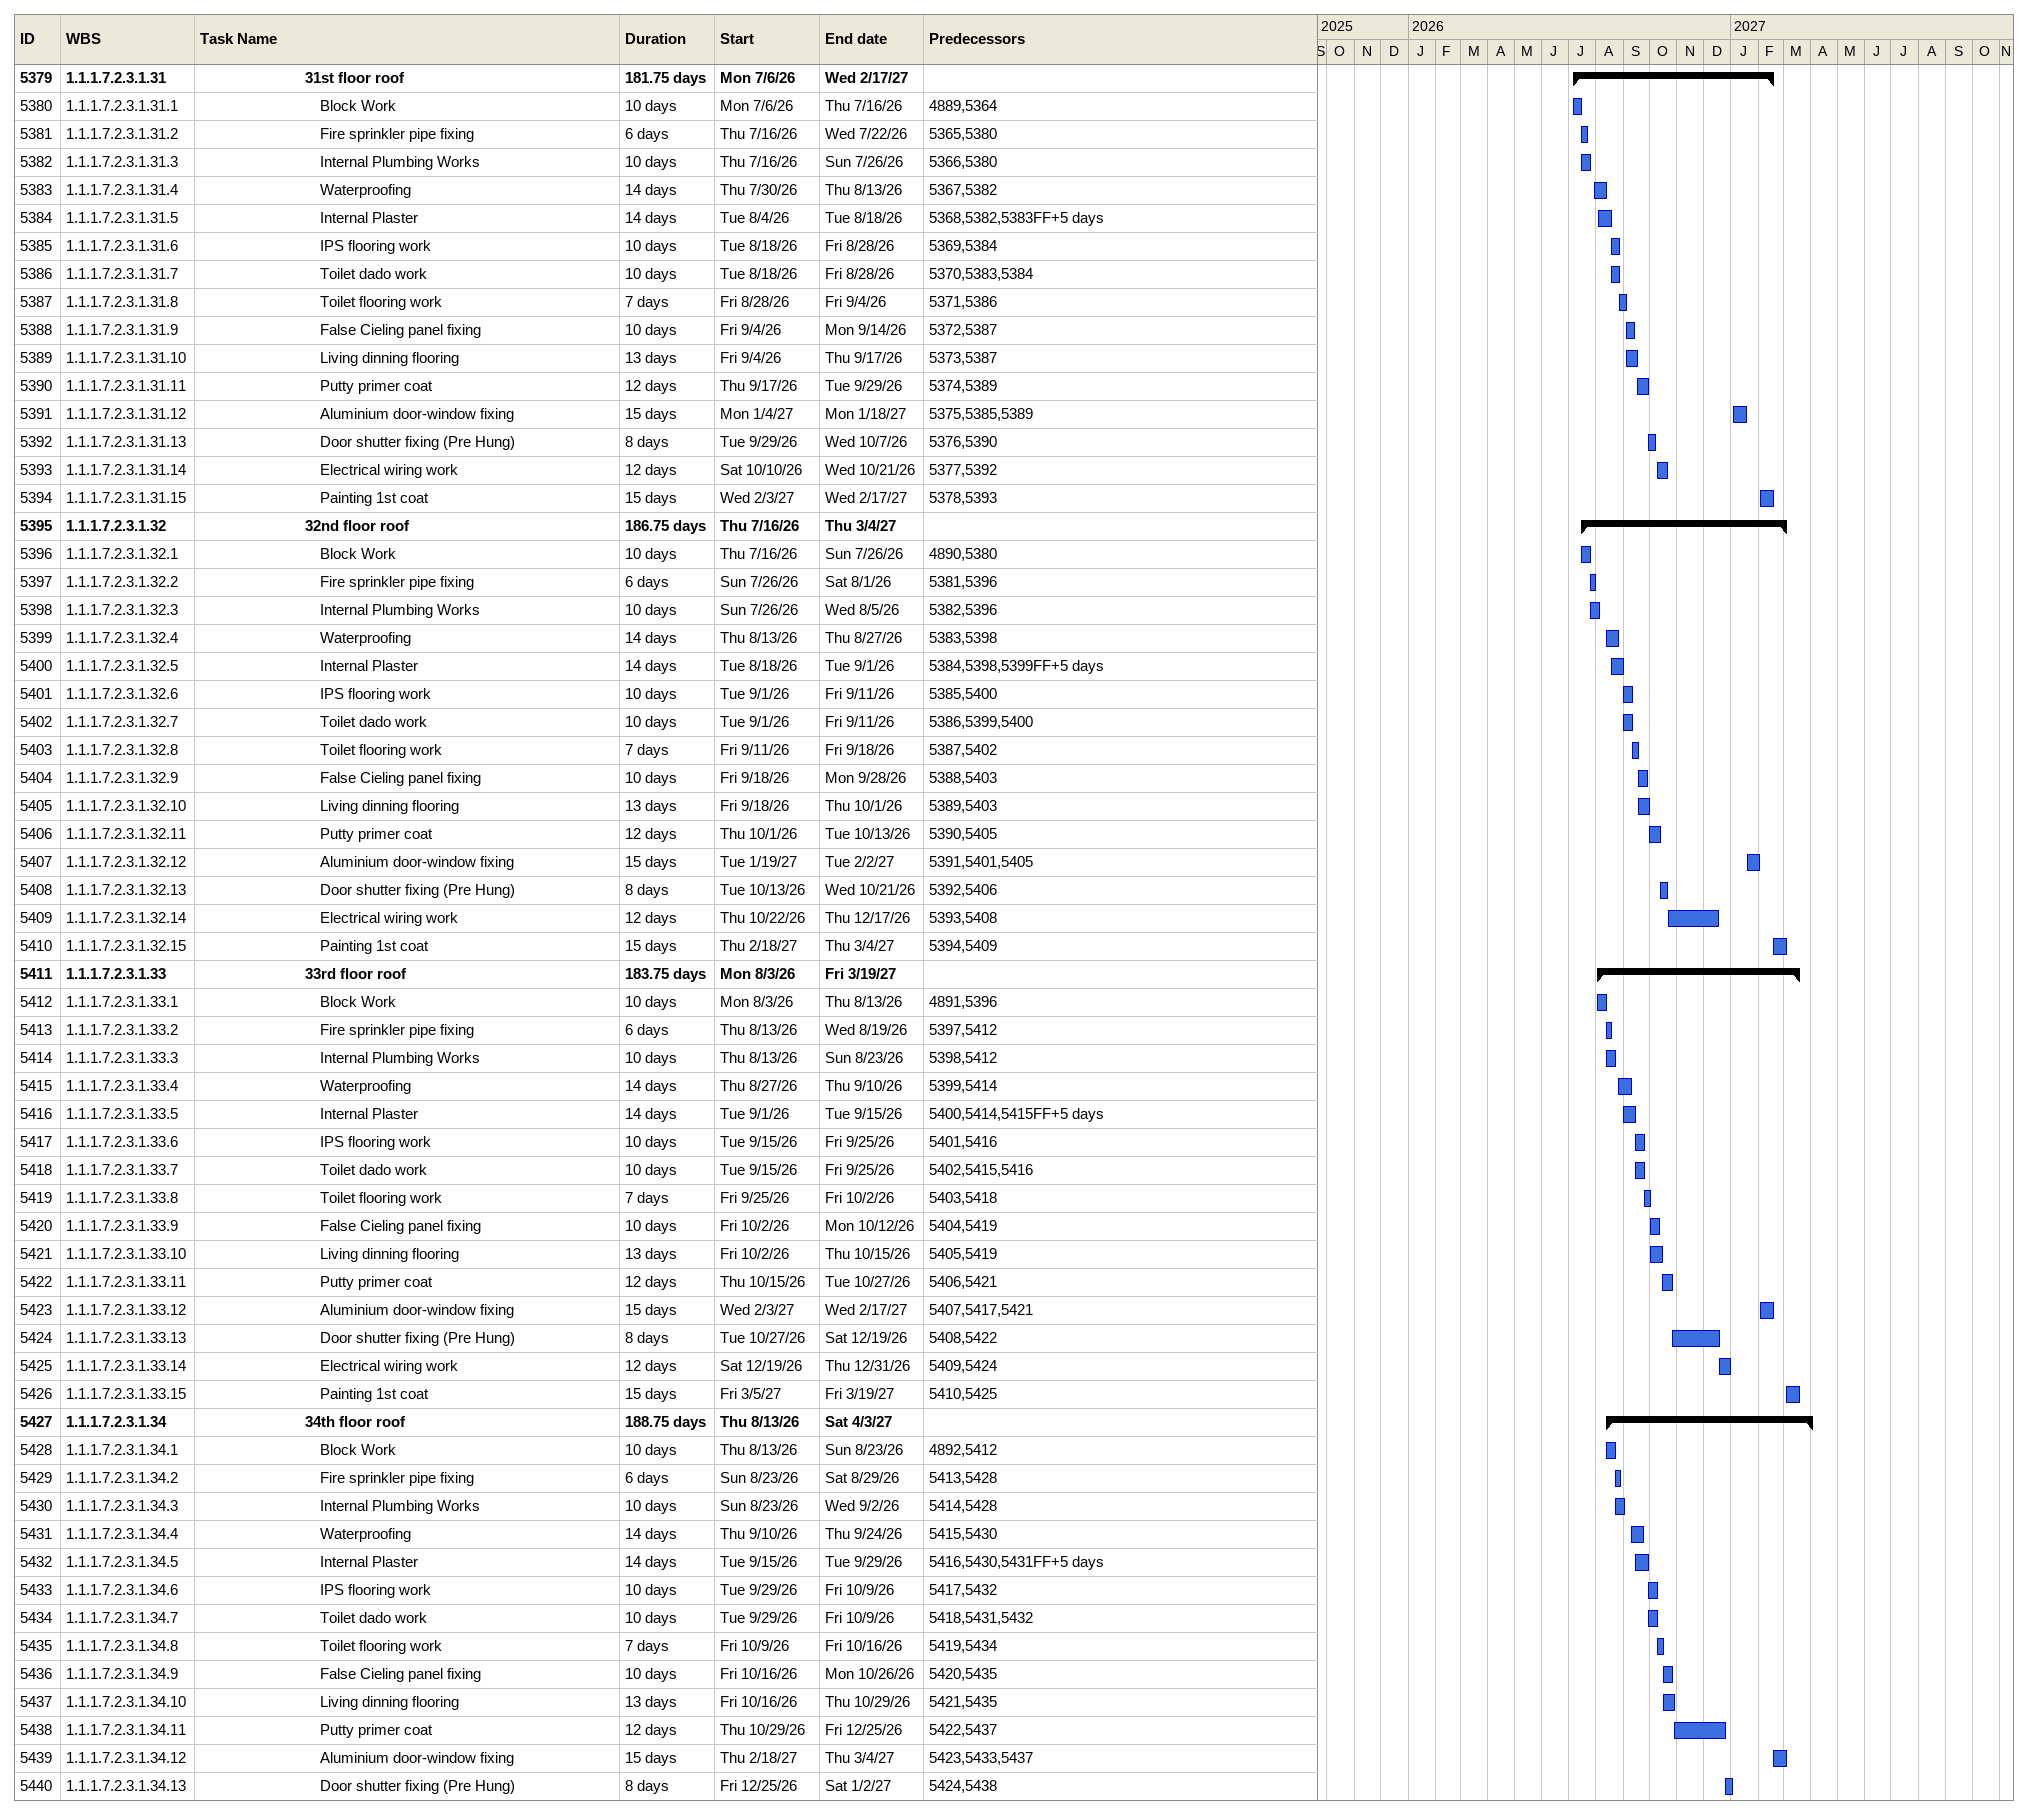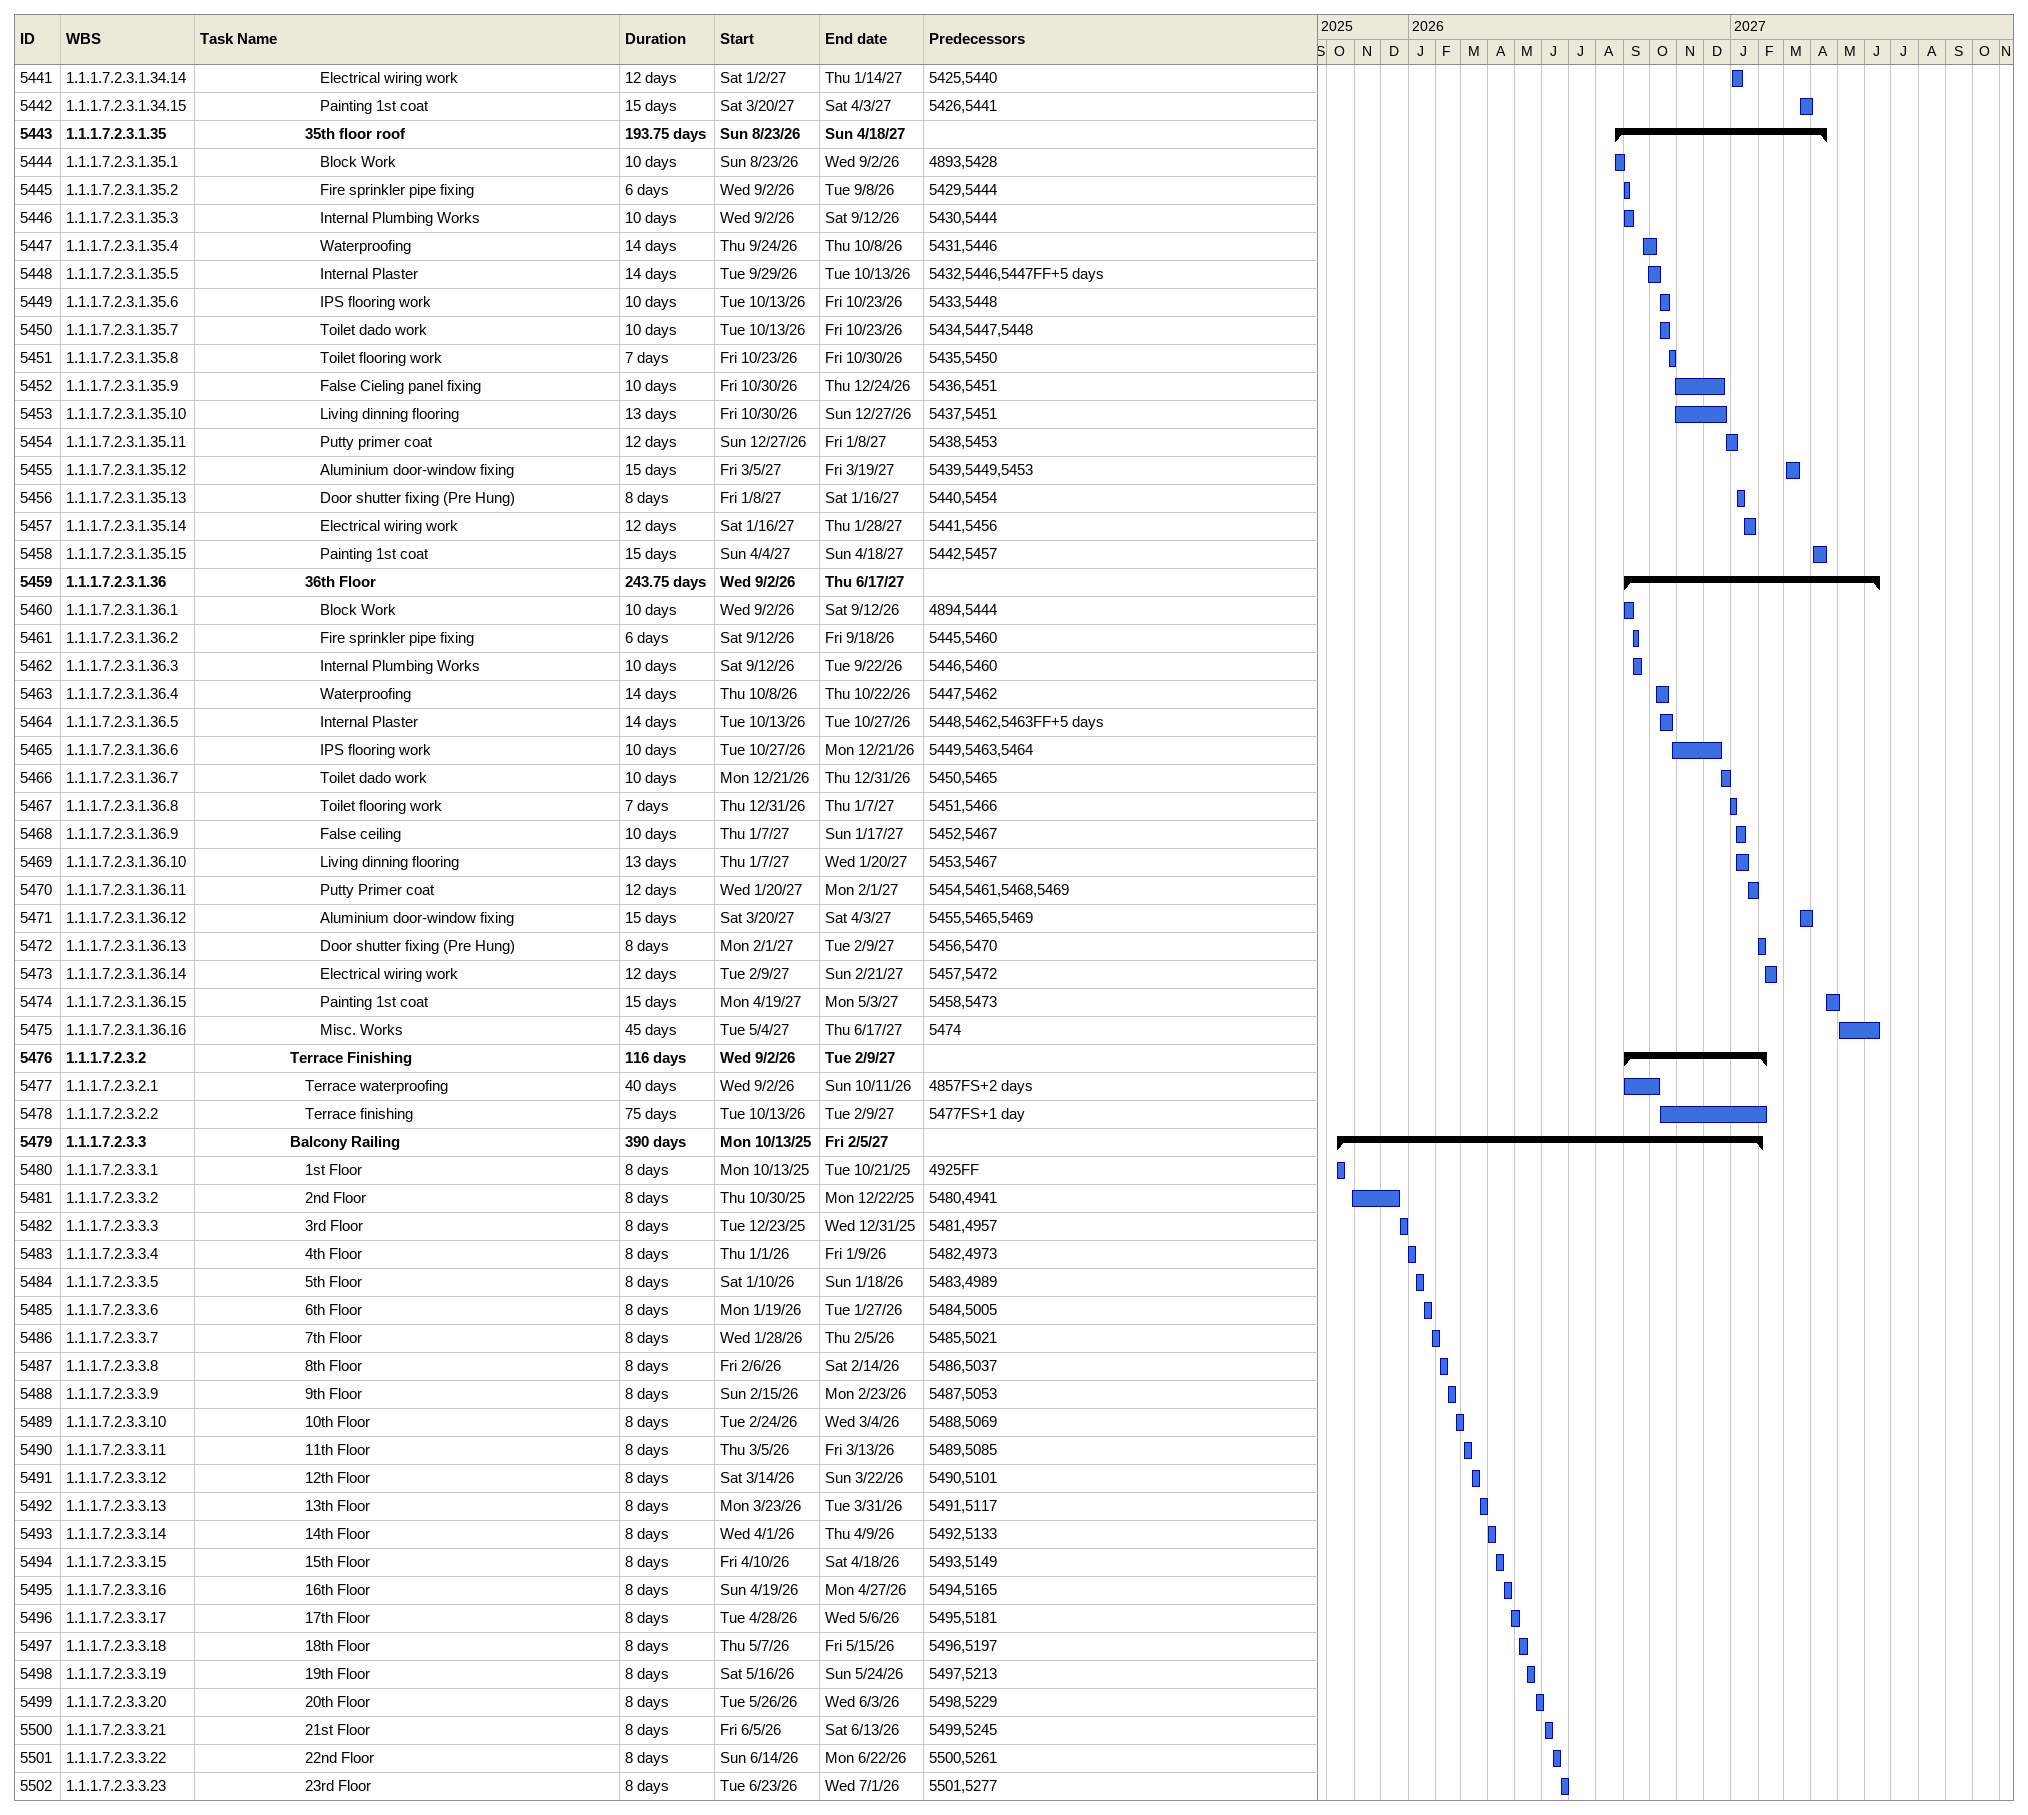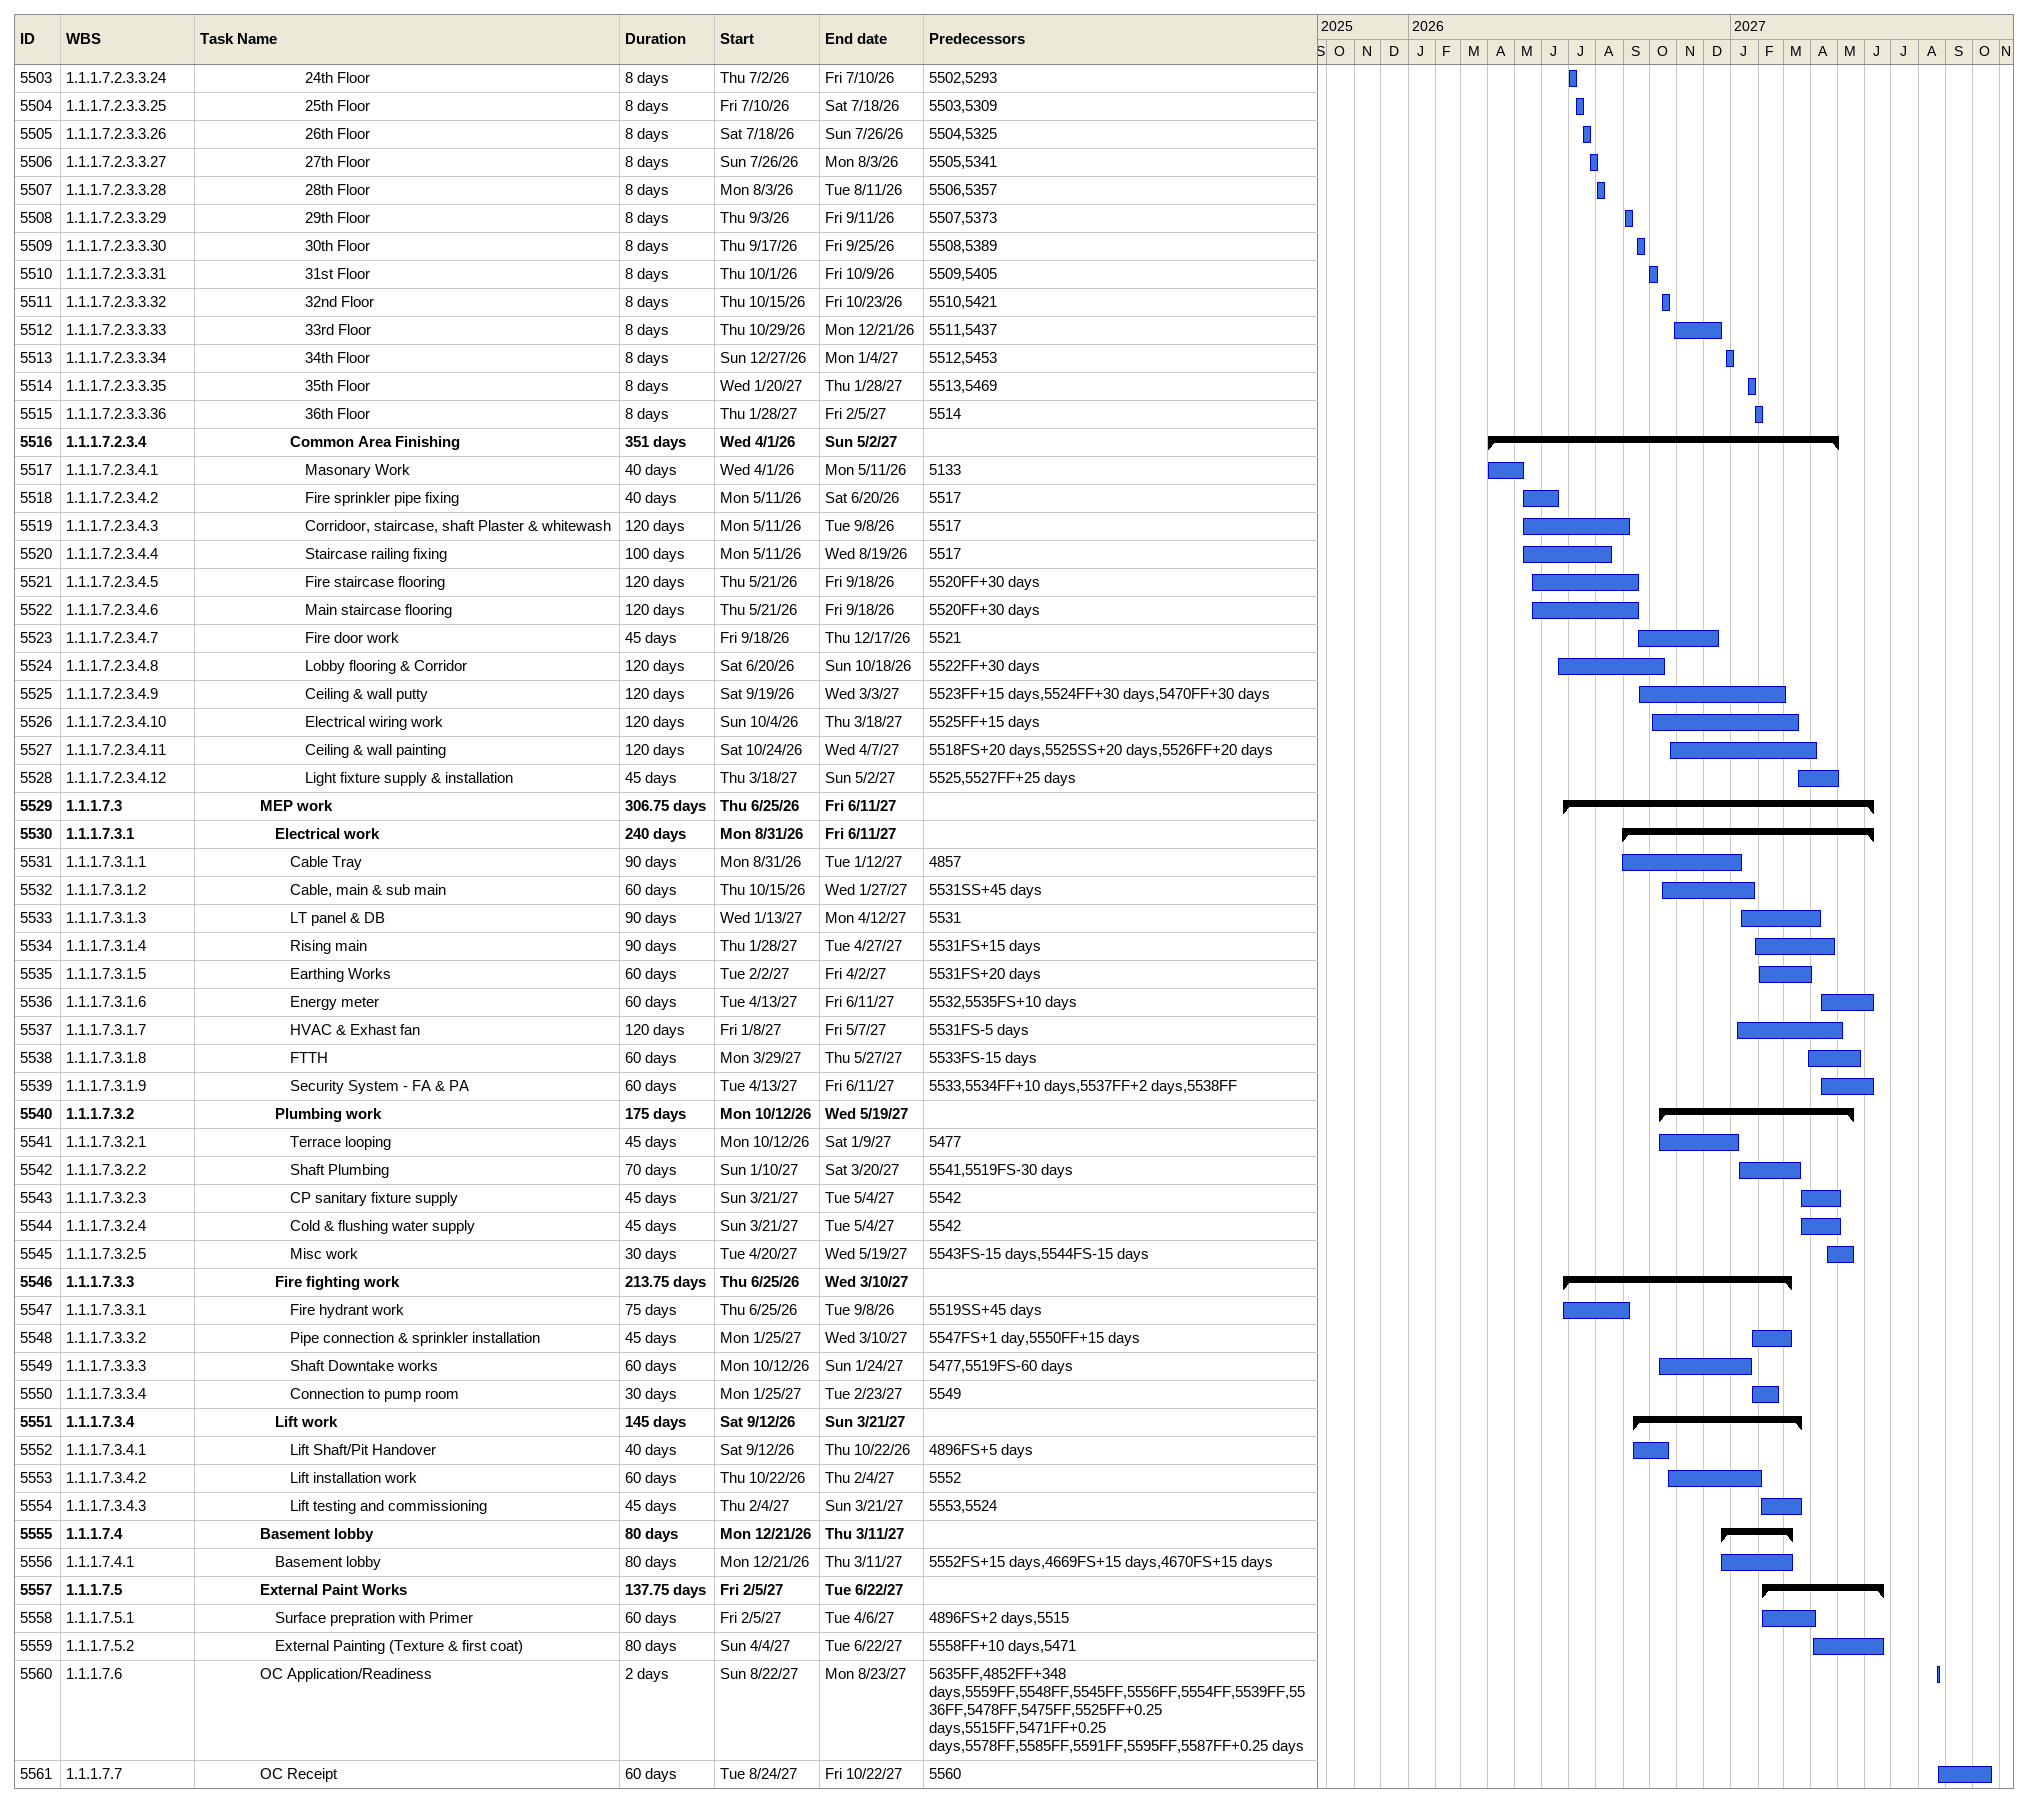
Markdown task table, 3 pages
| ID | WBS | Task | Duration | Start | Finish | Predecessors |
|---|---|---|---|---|---|---|
| 5379 | 1.1.1.7.2.3.1.31 | **31st floor roof** | 181.75d | 2026-07-06 | 2027-02-17 |  |
| 5380 | 1.1.1.7.2.3.1.31.1 | Block Work | 10d | 2026-07-06 | 2026-07-16 | 4889, 5364 |
| 5381 | 1.1.1.7.2.3.1.31.2 | Fire sprinkler pipe fixing | 6d | 2026-07-16 | 2026-07-22 | 5365, 5380 |
| 5382 | 1.1.1.7.2.3.1.31.3 | Internal Plumbing Works | 10d | 2026-07-16 | 2026-07-26 | 5366, 5380 |
| 5383 | 1.1.1.7.2.3.1.31.4 | Waterproofing | 14d | 2026-07-30 | 2026-08-13 | 5367, 5382 |
| 5384 | 1.1.1.7.2.3.1.31.5 | Internal Plaster | 14d | 2026-08-04 | 2026-08-18 | 5368, 5382, 5383FF+5d |
| 5385 | 1.1.1.7.2.3.1.31.6 | IPS flooring work | 10d | 2026-08-18 | 2026-08-28 | 5369, 5384 |
| 5386 | 1.1.1.7.2.3.1.31.7 | Toilet dado work | 10d | 2026-08-18 | 2026-08-28 | 5370, 5383, 5384 |
| 5387 | 1.1.1.7.2.3.1.31.8 | Toilet flooring work | 7d | 2026-08-28 | 2026-09-04 | 5371, 5386 |
| 5388 | 1.1.1.7.2.3.1.31.9 | False Cieling panel fixing | 10d | 2026-09-04 | 2026-09-14 | 5372, 5387 |
| 5389 | 1.1.1.7.2.3.1.31.10 | Living dinning flooring | 13d | 2026-09-04 | 2026-09-17 | 5373, 5387 |
| 5390 | 1.1.1.7.2.3.1.31.11 | Putty primer coat | 12d | 2026-09-17 | 2026-09-29 | 5374, 5389 |
| 5391 | 1.1.1.7.2.3.1.31.12 | Aluminium door-window fixing | 15d | 2027-01-04 | 2027-01-18 | 5375, 5385, 5389 |
| 5392 | 1.1.1.7.2.3.1.31.13 | Door shutter fixing (Pre Hung) | 8d | 2026-09-29 | 2026-10-07 | 5376, 5390 |
| 5393 | 1.1.1.7.2.3.1.31.14 | Electrical wiring work | 12d | 2026-10-10 | 2026-10-21 | 5377, 5392 |
| 5394 | 1.1.1.7.2.3.1.31.15 | Painting 1st coat | 15d | 2027-02-03 | 2027-02-17 | 5378, 5393 |
| 5395 | 1.1.1.7.2.3.1.32 | **32nd floor roof** | 186.75d | 2026-07-16 | 2027-03-04 |  |
| 5396 | 1.1.1.7.2.3.1.32.1 | Block Work | 10d | 2026-07-16 | 2026-07-26 | 4890, 5380 |
| 5397 | 1.1.1.7.2.3.1.32.2 | Fire sprinkler pipe fixing | 6d | 2026-07-26 | 2026-08-01 | 5381, 5396 |
| 5398 | 1.1.1.7.2.3.1.32.3 | Internal Plumbing Works | 10d | 2026-07-26 | 2026-08-05 | 5382, 5396 |
| 5399 | 1.1.1.7.2.3.1.32.4 | Waterproofing | 14d | 2026-08-13 | 2026-08-27 | 5383, 5398 |
| 5400 | 1.1.1.7.2.3.1.32.5 | Internal Plaster | 14d | 2026-08-18 | 2026-09-01 | 5384, 5398, 5399FF+5d |
| 5401 | 1.1.1.7.2.3.1.32.6 | IPS flooring work | 10d | 2026-09-01 | 2026-09-11 | 5385, 5400 |
| 5402 | 1.1.1.7.2.3.1.32.7 | Toilet dado work | 10d | 2026-09-01 | 2026-09-11 | 5386, 5399, 5400 |
| 5403 | 1.1.1.7.2.3.1.32.8 | Toilet flooring work | 7d | 2026-09-11 | 2026-09-18 | 5387, 5402 |
| 5404 | 1.1.1.7.2.3.1.32.9 | False Cieling panel fixing | 10d | 2026-09-18 | 2026-09-28 | 5388, 5403 |
| 5405 | 1.1.1.7.2.3.1.32.10 | Living dinning flooring | 13d | 2026-09-18 | 2026-10-01 | 5389, 5403 |
| 5406 | 1.1.1.7.2.3.1.32.11 | Putty primer coat | 12d | 2026-10-01 | 2026-10-13 | 5390, 5405 |
| 5407 | 1.1.1.7.2.3.1.32.12 | Aluminium door-window fixing | 15d | 2027-01-19 | 2027-02-02 | 5391, 5401, 5405 |
| 5408 | 1.1.1.7.2.3.1.32.13 | Door shutter fixing (Pre Hung) | 8d | 2026-10-13 | 2026-10-21 | 5392, 5406 |
| 5409 | 1.1.1.7.2.3.1.32.14 | Electrical wiring work | 12d | 2026-10-22 | 2026-12-17 | 5393, 5408 |
| 5410 | 1.1.1.7.2.3.1.32.15 | Painting 1st coat | 15d | 2027-02-18 | 2027-03-04 | 5394, 5409 |
| 5411 | 1.1.1.7.2.3.1.33 | **33rd floor roof** | 183.75d | 2026-08-03 | 2027-03-19 |  |
| 5412 | 1.1.1.7.2.3.1.33.1 | Block Work | 10d | 2026-08-03 | 2026-08-13 | 4891, 5396 |
| 5413 | 1.1.1.7.2.3.1.33.2 | Fire sprinkler pipe fixing | 6d | 2026-08-13 | 2026-08-19 | 5397, 5412 |
| 5414 | 1.1.1.7.2.3.1.33.3 | Internal Plumbing Works | 10d | 2026-08-13 | 2026-08-23 | 5398, 5412 |
| 5415 | 1.1.1.7.2.3.1.33.4 | Waterproofing | 14d | 2026-08-27 | 2026-09-10 | 5399, 5414 |
| 5416 | 1.1.1.7.2.3.1.33.5 | Internal Plaster | 14d | 2026-09-01 | 2026-09-15 | 5400, 5414, 5415FF+5d |
| 5417 | 1.1.1.7.2.3.1.33.6 | IPS flooring work | 10d | 2026-09-15 | 2026-09-25 | 5401, 5416 |
| 5418 | 1.1.1.7.2.3.1.33.7 | Toilet dado work | 10d | 2026-09-15 | 2026-09-25 | 5402, 5415, 5416 |
| 5419 | 1.1.1.7.2.3.1.33.8 | Toilet flooring work | 7d | 2026-09-25 | 2026-10-02 | 5403, 5418 |
| 5420 | 1.1.1.7.2.3.1.33.9 | False Cieling panel fixing | 10d | 2026-10-02 | 2026-10-12 | 5404, 5419 |
| 5421 | 1.1.1.7.2.3.1.33.10 | Living dinning flooring | 13d | 2026-10-02 | 2026-10-15 | 5405, 5419 |
| 5422 | 1.1.1.7.2.3.1.33.11 | Putty primer coat | 12d | 2026-10-15 | 2026-10-27 | 5406, 5421 |
| 5423 | 1.1.1.7.2.3.1.33.12 | Aluminium door-window fixing | 15d | 2027-02-03 | 2027-02-17 | 5407, 5417, 5421 |
| 5424 | 1.1.1.7.2.3.1.33.13 | Door shutter fixing (Pre Hung) | 8d | 2026-10-27 | 2026-12-19 | 5408, 5422 |
| 5425 | 1.1.1.7.2.3.1.33.14 | Electrical wiring work | 12d | 2026-12-19 | 2026-12-31 | 5409, 5424 |
| 5426 | 1.1.1.7.2.3.1.33.15 | Painting 1st coat | 15d | 2027-03-05 | 2027-03-19 | 5410, 5425 |
| 5427 | 1.1.1.7.2.3.1.34 | **34th floor roof** | 188.75d | 2026-08-13 | 2027-04-03 |  |
| 5428 | 1.1.1.7.2.3.1.34.1 | Block Work | 10d | 2026-08-13 | 2026-08-23 | 4892, 5412 |
| 5429 | 1.1.1.7.2.3.1.34.2 | Fire sprinkler pipe fixing | 6d | 2026-08-23 | 2026-08-29 | 5413, 5428 |
| 5430 | 1.1.1.7.2.3.1.34.3 | Internal Plumbing Works | 10d | 2026-08-23 | 2026-09-02 | 5414, 5428 |
| 5431 | 1.1.1.7.2.3.1.34.4 | Waterproofing | 14d | 2026-09-10 | 2026-09-24 | 5415, 5430 |
| 5432 | 1.1.1.7.2.3.1.34.5 | Internal Plaster | 14d | 2026-09-15 | 2026-09-29 | 5416, 5430, 5431FF+5d |
| 5433 | 1.1.1.7.2.3.1.34.6 | IPS flooring work | 10d | 2026-09-29 | 2026-10-09 | 5417, 5432 |
| 5434 | 1.1.1.7.2.3.1.34.7 | Toilet dado work | 10d | 2026-09-29 | 2026-10-09 | 5418, 5431, 5432 |
| 5435 | 1.1.1.7.2.3.1.34.8 | Toilet flooring work | 7d | 2026-10-09 | 2026-10-16 | 5419, 5434 |
| 5436 | 1.1.1.7.2.3.1.34.9 | False Cieling panel fixing | 10d | 2026-10-16 | 2026-10-26 | 5420, 5435 |
| 5437 | 1.1.1.7.2.3.1.34.10 | Living dinning flooring | 13d | 2026-10-16 | 2026-10-29 | 5421, 5435 |
| 5438 | 1.1.1.7.2.3.1.34.11 | Putty primer coat | 12d | 2026-10-29 | 2026-12-25 | 5422, 5437 |
| 5439 | 1.1.1.7.2.3.1.34.12 | Aluminium door-window fixing | 15d | 2027-02-18 | 2027-03-04 | 5423, 5433, 5437 |
| 5440 | 1.1.1.7.2.3.1.34.13 | Door shutter fixing (Pre Hung) | 8d | 2026-12-25 | 2027-01-02 | 5424, 5438 |
| 5441 | 1.1.1.7.2.3.1.34.14 | Electrical wiring work | 12d | 2027-01-02 | 2027-01-14 | 5425, 5440 |
| 5442 | 1.1.1.7.2.3.1.34.15 | Painting 1st coat | 15d | 2027-03-20 | 2027-04-03 | 5426, 5441 |
| 5443 | 1.1.1.7.2.3.1.35 | **35th floor roof** | 193.75d | 2026-08-23 | 2027-04-18 |  |
| 5444 | 1.1.1.7.2.3.1.35.1 | Block Work | 10d | 2026-08-23 | 2026-09-02 | 4893, 5428 |
| 5445 | 1.1.1.7.2.3.1.35.2 | Fire sprinkler pipe fixing | 6d | 2026-09-02 | 2026-09-08 | 5429, 5444 |
| 5446 | 1.1.1.7.2.3.1.35.3 | Internal Plumbing Works | 10d | 2026-09-02 | 2026-09-12 | 5430, 5444 |
| 5447 | 1.1.1.7.2.3.1.35.4 | Waterproofing | 14d | 2026-09-24 | 2026-10-08 | 5431, 5446 |
| 5448 | 1.1.1.7.2.3.1.35.5 | Internal Plaster | 14d | 2026-09-29 | 2026-10-13 | 5432, 5446, 5447FF+5d |
| 5449 | 1.1.1.7.2.3.1.35.6 | IPS flooring work | 10d | 2026-10-13 | 2026-10-23 | 5433, 5448 |
| 5450 | 1.1.1.7.2.3.1.35.7 | Toilet dado work | 10d | 2026-10-13 | 2026-10-23 | 5434, 5447, 5448 |
| 5451 | 1.1.1.7.2.3.1.35.8 | Toilet flooring work | 7d | 2026-10-23 | 2026-10-30 | 5435, 5450 |
| 5452 | 1.1.1.7.2.3.1.35.9 | False Cieling panel fixing | 10d | 2026-10-30 | 2026-12-24 | 5436, 5451 |
| 5453 | 1.1.1.7.2.3.1.35.10 | Living dinning flooring | 13d | 2026-10-30 | 2026-12-27 | 5437, 5451 |
| 5454 | 1.1.1.7.2.3.1.35.11 | Putty primer coat | 12d | 2026-12-27 | 2027-01-08 | 5438, 5453 |
| 5455 | 1.1.1.7.2.3.1.35.12 | Aluminium door-window fixing | 15d | 2027-03-05 | 2027-03-19 | 5439, 5449, 5453 |
| 5456 | 1.1.1.7.2.3.1.35.13 | Door shutter fixing (Pre Hung) | 8d | 2027-01-08 | 2027-01-16 | 5440, 5454 |
| 5457 | 1.1.1.7.2.3.1.35.14 | Electrical wiring work | 12d | 2027-01-16 | 2027-01-28 | 5441, 5456 |
| 5458 | 1.1.1.7.2.3.1.35.15 | Painting 1st coat | 15d | 2027-04-04 | 2027-04-18 | 5442, 5457 |
| 5459 | 1.1.1.7.2.3.1.36 | **36th Floor** | 243.75d | 2026-09-02 | 2027-06-17 |  |
| 5460 | 1.1.1.7.2.3.1.36.1 | Block Work | 10d | 2026-09-02 | 2026-09-12 | 4894, 5444 |
| 5461 | 1.1.1.7.2.3.1.36.2 | Fire sprinkler pipe fixing | 6d | 2026-09-12 | 2026-09-18 | 5445, 5460 |
| 5462 | 1.1.1.7.2.3.1.36.3 | Internal Plumbing Works | 10d | 2026-09-12 | 2026-09-22 | 5446, 5460 |
| 5463 | 1.1.1.7.2.3.1.36.4 | Waterproofing | 14d | 2026-10-08 | 2026-10-22 | 5447, 5462 |
| 5464 | 1.1.1.7.2.3.1.36.5 | Internal Plaster | 14d | 2026-10-13 | 2026-10-27 | 5448, 5462, 5463FF+5d |
| 5465 | 1.1.1.7.2.3.1.36.6 | IPS flooring work | 10d | 2026-10-27 | 2026-12-21 | 5449, 5463, 5464 |
| 5466 | 1.1.1.7.2.3.1.36.7 | Toilet dado work | 10d | 2026-12-21 | 2026-12-31 | 5450, 5465 |
| 5467 | 1.1.1.7.2.3.1.36.8 | Toilet flooring work | 7d | 2026-12-31 | 2027-01-07 | 5451, 5466 |
| 5468 | 1.1.1.7.2.3.1.36.9 | False ceiling | 10d | 2027-01-07 | 2027-01-17 | 5452, 5467 |
| 5469 | 1.1.1.7.2.3.1.36.10 | Living dinning flooring | 13d | 2027-01-07 | 2027-01-20 | 5453, 5467 |
| 5470 | 1.1.1.7.2.3.1.36.11 | Putty Primer coat | 12d | 2027-01-20 | 2027-02-01 | 5454, 5461, 5468, 5469 |
| 5471 | 1.1.1.7.2.3.1.36.12 | Aluminium door-window fixing | 15d | 2027-03-20 | 2027-04-03 | 5455, 5465, 5469 |
| 5472 | 1.1.1.7.2.3.1.36.13 | Door shutter fixing (Pre Hung) | 8d | 2027-02-01 | 2027-02-09 | 5456, 5470 |
| 5473 | 1.1.1.7.2.3.1.36.14 | Electrical wiring work | 12d | 2027-02-09 | 2027-02-21 | 5457, 5472 |
| 5474 | 1.1.1.7.2.3.1.36.15 | Painting 1st coat | 15d | 2027-04-19 | 2027-05-03 | 5458, 5473 |
| 5475 | 1.1.1.7.2.3.1.36.16 | Misc. Works | 45d | 2027-05-04 | 2027-06-17 | 5474 |
| 5476 | 1.1.1.7.2.3.2 | **Terrace Finishing** | 116d | 2026-09-02 | 2027-02-09 |  |
| 5477 | 1.1.1.7.2.3.2.1 | Terrace waterproofing | 40d | 2026-09-02 | 2026-10-11 | 4857FS+2d |
| 5478 | 1.1.1.7.2.3.2.2 | Terrace finishing | 75d | 2026-10-13 | 2027-02-09 | 5477FS+1d |
| 5479 | 1.1.1.7.2.3.3 | **Balcony Railing** | 390d | 2025-10-13 | 2027-02-05 |  |
| 5480 | 1.1.1.7.2.3.3.1 | 1st Floor | 8d | 2025-10-13 | 2025-10-21 | 4925FF |
| 5481 | 1.1.1.7.2.3.3.2 | 2nd Floor | 8d | 2025-10-30 | 2025-12-22 | 5480, 4941 |
| 5482 | 1.1.1.7.2.3.3.3 | 3rd Floor | 8d | 2025-12-23 | 2025-12-31 | 5481, 4957 |
| 5483 | 1.1.1.7.2.3.3.4 | 4th Floor | 8d | 2026-01-01 | 2026-01-09 | 5482, 4973 |
| 5484 | 1.1.1.7.2.3.3.5 | 5th Floor | 8d | 2026-01-10 | 2026-01-18 | 5483, 4989 |
| 5485 | 1.1.1.7.2.3.3.6 | 6th Floor | 8d | 2026-01-19 | 2026-01-27 | 5484, 5005 |
| 5486 | 1.1.1.7.2.3.3.7 | 7th Floor | 8d | 2026-01-28 | 2026-02-05 | 5485, 5021 |
| 5487 | 1.1.1.7.2.3.3.8 | 8th Floor | 8d | 2026-02-06 | 2026-02-14 | 5486, 5037 |
| 5488 | 1.1.1.7.2.3.3.9 | 9th Floor | 8d | 2026-02-15 | 2026-02-23 | 5487, 5053 |
| 5489 | 1.1.1.7.2.3.3.10 | 10th Floor | 8d | 2026-02-24 | 2026-03-04 | 5488, 5069 |
| 5490 | 1.1.1.7.2.3.3.11 | 11th Floor | 8d | 2026-03-05 | 2026-03-13 | 5489, 5085 |
| 5491 | 1.1.1.7.2.3.3.12 | 12th Floor | 8d | 2026-03-14 | 2026-03-22 | 5490, 5101 |
| 5492 | 1.1.1.7.2.3.3.13 | 13th Floor | 8d | 2026-03-23 | 2026-03-31 | 5491, 5117 |
| 5493 | 1.1.1.7.2.3.3.14 | 14th Floor | 8d | 2026-04-01 | 2026-04-09 | 5492, 5133 |
| 5494 | 1.1.1.7.2.3.3.15 | 15th Floor | 8d | 2026-04-10 | 2026-04-18 | 5493, 5149 |
| 5495 | 1.1.1.7.2.3.3.16 | 16th Floor | 8d | 2026-04-19 | 2026-04-27 | 5494, 5165 |
| 5496 | 1.1.1.7.2.3.3.17 | 17th Floor | 8d | 2026-04-28 | 2026-05-06 | 5495, 5181 |
| 5497 | 1.1.1.7.2.3.3.18 | 18th Floor | 8d | 2026-05-07 | 2026-05-15 | 5496, 5197 |
| 5498 | 1.1.1.7.2.3.3.19 | 19th Floor | 8d | 2026-05-16 | 2026-05-24 | 5497, 5213 |
| 5499 | 1.1.1.7.2.3.3.20 | 20th Floor | 8d | 2026-05-26 | 2026-06-03 | 5498, 5229 |
| 5500 | 1.1.1.7.2.3.3.21 | 21st Floor | 8d | 2026-06-05 | 2026-06-13 | 5499, 5245 |
| 5501 | 1.1.1.7.2.3.3.22 | 22nd Floor | 8d | 2026-06-14 | 2026-06-22 | 5500, 5261 |
| 5502 | 1.1.1.7.2.3.3.23 | 23rd Floor | 8d | 2026-06-23 | 2026-07-01 | 5501, 5277 |
| 5503 | 1.1.1.7.2.3.3.24 | 24th Floor | 8d | 2026-07-02 | 2026-07-10 | 5502, 5293 |
| 5504 | 1.1.1.7.2.3.3.25 | 25th Floor | 8d | 2026-07-10 | 2026-07-18 | 5503, 5309 |
| 5505 | 1.1.1.7.2.3.3.26 | 26th Floor | 8d | 2026-07-18 | 2026-07-26 | 5504, 5325 |
| 5506 | 1.1.1.7.2.3.3.27 | 27th Floor | 8d | 2026-07-26 | 2026-08-03 | 5505, 5341 |
| 5507 | 1.1.1.7.2.3.3.28 | 28th Floor | 8d | 2026-08-03 | 2026-08-11 | 5506, 5357 |
| 5508 | 1.1.1.7.2.3.3.29 | 29th Floor | 8d | 2026-09-03 | 2026-09-11 | 5507, 5373 |
| 5509 | 1.1.1.7.2.3.3.30 | 30th Floor | 8d | 2026-09-17 | 2026-09-25 | 5508, 5389 |
| 5510 | 1.1.1.7.2.3.3.31 | 31st Floor | 8d | 2026-10-01 | 2026-10-09 | 5509, 5405 |
| 5511 | 1.1.1.7.2.3.3.32 | 32nd Floor | 8d | 2026-10-15 | 2026-10-23 | 5510, 5421 |
| 5512 | 1.1.1.7.2.3.3.33 | 33rd Floor | 8d | 2026-10-29 | 2026-12-21 | 5511, 5437 |
| 5513 | 1.1.1.7.2.3.3.34 | 34th Floor | 8d | 2026-12-27 | 2027-01-04 | 5512, 5453 |
| 5514 | 1.1.1.7.2.3.3.35 | 35th Floor | 8d | 2027-01-20 | 2027-01-28 | 5513, 5469 |
| 5515 | 1.1.1.7.2.3.3.36 | 36th Floor | 8d | 2027-01-28 | 2027-02-05 | 5514 |
| 5516 | 1.1.1.7.2.3.4 | **Common Area Finishing** | 351d | 2026-04-01 | 2027-05-02 |  |
| 5517 | 1.1.1.7.2.3.4.1 | Masonary Work | 40d | 2026-04-01 | 2026-05-11 | 5133 |
| 5518 | 1.1.1.7.2.3.4.2 | Fire sprinkler pipe fixing | 40d | 2026-05-11 | 2026-06-20 | 5517 |
| 5519 | 1.1.1.7.2.3.4.3 | Corridoor, staircase, shaft Plaster & whitewash | 120d | 2026-05-11 | 2026-09-08 | 5517 |
| 5520 | 1.1.1.7.2.3.4.4 | Staircase railing fixing | 100d | 2026-05-11 | 2026-08-19 | 5517 |
| 5521 | 1.1.1.7.2.3.4.5 | Fire staircase flooring | 120d | 2026-05-21 | 2026-09-18 | 5520FF+30d |
| 5522 | 1.1.1.7.2.3.4.6 | Main staircase flooring | 120d | 2026-05-21 | 2026-09-18 | 5520FF+30d |
| 5523 | 1.1.1.7.2.3.4.7 | Fire door work | 45d | 2026-09-18 | 2026-12-17 | 5521 |
| 5524 | 1.1.1.7.2.3.4.8 | Lobby flooring & Corridor | 120d | 2026-06-20 | 2026-10-18 | 5522FF+30d |
| 5525 | 1.1.1.7.2.3.4.9 | Ceiling & wall putty | 120d | 2026-09-19 | 2027-03-03 | 5523FF+15d, 5524FF+30d, 5470FF+30d |
| 5526 | 1.1.1.7.2.3.4.10 | Electrical wiring work | 120d | 2026-10-04 | 2027-03-18 | 5525FF+15d |
| 5527 | 1.1.1.7.2.3.4.11 | Ceiling & wall painting | 120d | 2026-10-24 | 2027-04-07 | 5518FS+20d, 5525SS+20d, 5526FF+20d |
| 5528 | 1.1.1.7.2.3.4.12 | Light fixture supply & installation | 45d | 2027-03-18 | 2027-05-02 | 5525, 5527FF+25d |
| 5529 | 1.1.1.7.3 | **MEP work** | 306.75d | 2026-06-25 | 2027-06-11 |  |
| 5530 | 1.1.1.7.3.1 | **Electrical work** | 240d | 2026-08-31 | 2027-06-11 |  |
| 5531 | 1.1.1.7.3.1.1 | Cable Tray | 90d | 2026-08-31 | 2027-01-12 | 4857 |
| 5532 | 1.1.1.7.3.1.2 | Cable, main & sub main | 60d | 2026-10-15 | 2027-01-27 | 5531SS+45d |
| 5533 | 1.1.1.7.3.1.3 | LT panel & DB | 90d | 2027-01-13 | 2027-04-12 | 5531 |
| 5534 | 1.1.1.7.3.1.4 | Rising main | 90d | 2027-01-28 | 2027-04-27 | 5531FS+15d |
| 5535 | 1.1.1.7.3.1.5 | Earthing Works | 60d | 2027-02-02 | 2027-04-02 | 5531FS+20d |
| 5536 | 1.1.1.7.3.1.6 | Energy meter | 60d | 2027-04-13 | 2027-06-11 | 5532, 5535FS+10d |
| 5537 | 1.1.1.7.3.1.7 | HVAC & Exhast fan | 120d | 2027-01-08 | 2027-05-07 | 5531FS-5d |
| 5538 | 1.1.1.7.3.1.8 | FTTH | 60d | 2027-03-29 | 2027-05-27 | 5533FS-15d |
| 5539 | 1.1.1.7.3.1.9 | Security System - FA & PA | 60d | 2027-04-13 | 2027-06-11 | 5533, 5534FF+10d, 5537FF+2d, 5538FF |
| 5540 | 1.1.1.7.3.2 | **Plumbing work** | 175d | 2026-10-12 | 2027-05-19 |  |
| 5541 | 1.1.1.7.3.2.1 | Terrace looping | 45d | 2026-10-12 | 2027-01-09 | 5477 |
| 5542 | 1.1.1.7.3.2.2 | Shaft Plumbing | 70d | 2027-01-10 | 2027-03-20 | 5541, 5519FS-30d |
| 5543 | 1.1.1.7.3.2.3 | CP sanitary fixture supply | 45d | 2027-03-21 | 2027-05-04 | 5542 |
| 5544 | 1.1.1.7.3.2.4 | Cold & flushing water supply | 45d | 2027-03-21 | 2027-05-04 | 5542 |
| 5545 | 1.1.1.7.3.2.5 | Misc work | 30d | 2027-04-20 | 2027-05-19 | 5543FS-15d, 5544FS-15d |
| 5546 | 1.1.1.7.3.3 | **Fire fighting work** | 213.75d | 2026-06-25 | 2027-03-10 |  |
| 5547 | 1.1.1.7.3.3.1 | Fire hydrant work | 75d | 2026-06-25 | 2026-09-08 | 5519SS+45d |
| 5548 | 1.1.1.7.3.3.2 | Pipe connection & sprinkler installation | 45d | 2027-01-25 | 2027-03-10 | 5547FS+1d, 5550FF+15d |
| 5549 | 1.1.1.7.3.3.3 | Shaft Downtake works | 60d | 2026-10-12 | 2027-01-24 | 5477, 5519FS-60d |
| 5550 | 1.1.1.7.3.3.4 | Connection to pump room | 30d | 2027-01-25 | 2027-02-23 | 5549 |
| 5551 | 1.1.1.7.3.4 | **Lift work** | 145d | 2026-09-12 | 2027-03-21 |  |
| 5552 | 1.1.1.7.3.4.1 | Lift Shaft/Pit Handover | 40d | 2026-09-12 | 2026-10-22 | 4896FS+5d |
| 5553 | 1.1.1.7.3.4.2 | Lift installation work | 60d | 2026-10-22 | 2027-02-04 | 5552 |
| 5554 | 1.1.1.7.3.4.3 | Lift testing and commissioning | 45d | 2027-02-04 | 2027-03-21 | 5553, 5524 |
| 5555 | 1.1.1.7.4 | **Basement lobby** | 80d | 2026-12-21 | 2027-03-11 |  |
| 5556 | 1.1.1.7.4.1 | Basement lobby | 80d | 2026-12-21 | 2027-03-11 | 5552FS+15d, 4669FS+15d, 4670FS+15d |
| 5557 | 1.1.1.7.5 | **External Paint Works** | 137.75d | 2027-02-05 | 2027-06-22 |  |
| 5558 | 1.1.1.7.5.1 | Surface prepration with Primer | 60d | 2027-02-05 | 2027-04-06 | 4896FS+2d, 5515 |
| 5559 | 1.1.1.7.5.2 | External Painting (Texture & first coat) | 80d | 2027-04-04 | 2027-06-22 | 5558FF+10d, 5471 |
| 5560 | 1.1.1.7.6 | OC Application/Readiness | 2d | 2027-08-22 | 2027-08-23 | 5635FF, 4852FF+348d, 5559FF, 5548FF, 5545FF, 5556FF, 5554FF, 5539FF, 5536FF, 5478FF, 5475FF, 5525FF+0.25d, 5515FF, 5471FF+0.25d, 5578FF, 5585FF, 5591FF, 5595FF, 5587FF+0.25d |
| 5561 | 1.1.1.7.7 | OC Receipt | 60d | 2027-08-24 | 2027-10-22 | 5560 |
